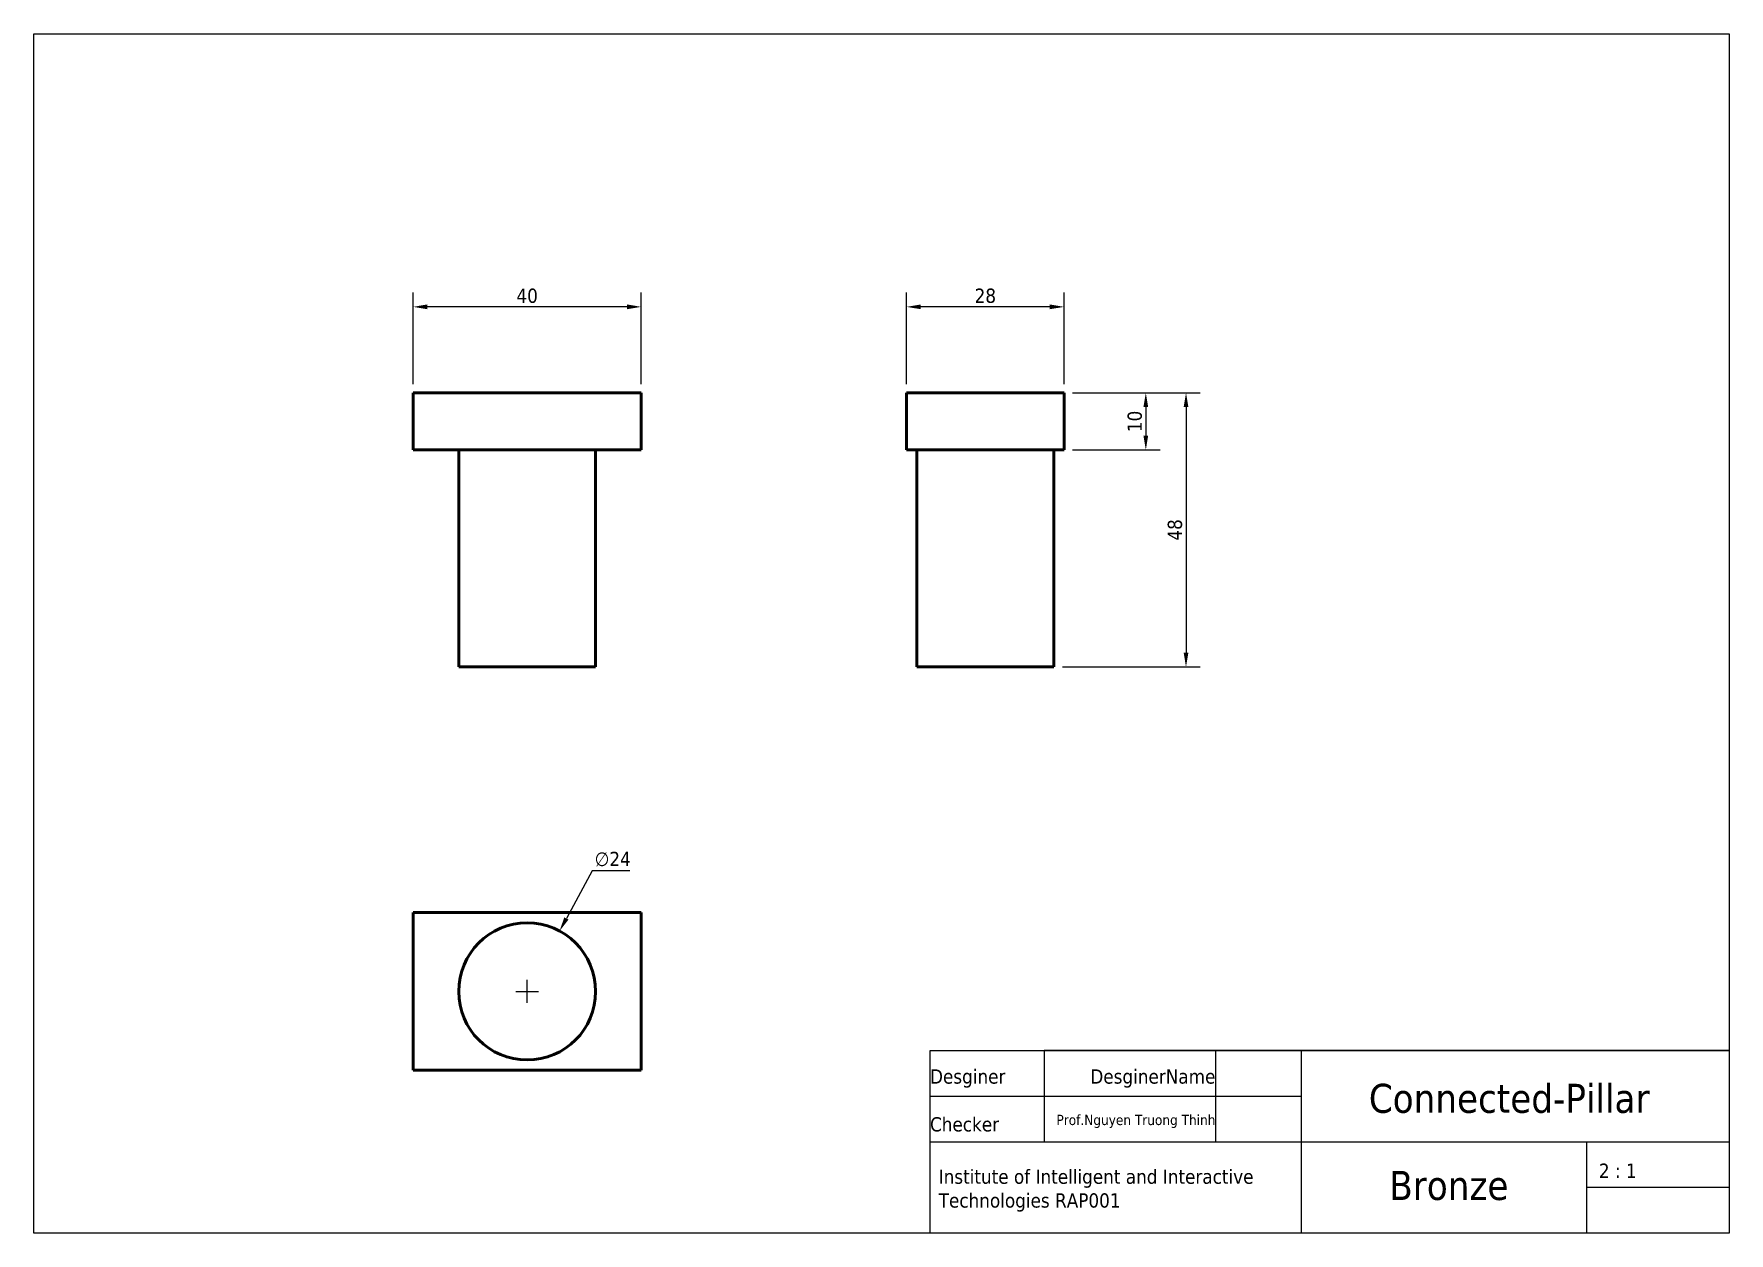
# Model space of a CAD drawing. Header units: millimetres. Extents: x -41 to 256, y -52 to 158.
import ezdxf

# ---------------------------------------------------------------- set-up
doc = ezdxf.new("R2010")
doc.units = ezdxf.units.MM
doc.header["$LTSCALE"] = 6.35
doc.layers.add('Visible (ANSI)', color=7, linetype='Continuous', lineweight=50)
doc.styles.add('Note Text (ANSI)', font='tahoma.ttf')
doc.styles.add('Note Text (ISO)', font='tahoma.ttf')
doc.dimstyles.get("Standard").update_dxf_attribs({"dimtxt": 2.5, "dimasz": 2.5, "dimexe": 2.5, "dimexo": 1.5, "dimtad": 1, "dimtoh": 1, "dimdec": 0, "dimzin": 0, "dimdsep": 46, "dimtxsty": 'Note Text (ANSI)', "dimcen": 2, "dimclrd": 256, "dimclre": 256, "dimclrt": 256, "dimadec": 0, "dimazin": 0, "dimtfac": 1, "dimtdec": 0, "dimtofl": 0, "dimtmove": 0, "dimatfit": 3, "dimfxl": 25.4, "dimtolj": 1, "dimtzin": 0, "dimlwd": -1, "dimlwe": -1, "dimarcsym": 0})

# ---------------------------------------------------------------- blocks, each defined once
blk = doc.blocks.new('*D7')
at = {"transparency": 16777216}
for p, q in [((25.85, 96.67), (25.85, 112.73)), ((63.35, 110.23), (28.35, 110.23)), ((65.85, 96.67), (65.85, 112.73))]:
    blk.add_line(p, q, dxfattribs=at)
for points in [[(28.35, 110.65), (28.35, 109.82), (25.85, 110.23)], [(63.35, 110.65), (63.35, 109.82), (65.85, 110.23)]]:
    blk.add_solid(points, dxfattribs=at)
at = {"layer": 'Defpoints', "color": 0, "transparency": 16777216}
for p in [(25.85, 110.23), (25.85, 95.17), (65.85, 95.17)]:
    blk.add_point(p, dxfattribs=at)
at = {"transparency": 16777216, "insert": (45.85, 112.16), "char_height": 2.5, "attachment_point": 5, "style": 'Note Text (ANSI)'}
blk.add_mtext('\\A1;40', dxfattribs=at)
blk = doc.blocks.new('*D8')
at = {"transparency": 16777216}
for p, q in [((112.32, 96.67), (112.32, 112.73)), ((137.42, 110.23), (114.82, 110.23)), ((139.92, 96.67), (139.92, 112.73))]:
    blk.add_line(p, q, dxfattribs=at)
for points in [[(114.82, 110.65), (114.82, 109.82), (112.32, 110.23)], [(137.42, 110.65), (137.42, 109.82), (139.92, 110.23)]]:
    blk.add_solid(points, dxfattribs=at)
at = {"layer": 'Defpoints', "color": 0, "transparency": 16777216}
for p in [(112.32, 110.23), (112.32, 95.17), (139.92, 95.17)]:
    blk.add_point(p, dxfattribs=at)
at = {"transparency": 16777216, "insert": (126.12, 112.16), "char_height": 2.5, "attachment_point": 5, "style": 'Note Text (ANSI)'}
blk.add_mtext('\\A1;28', dxfattribs=at)
blk = doc.blocks.new('*D9')
at = {"transparency": 16777216}
for p, q in [((141.42, 95.17), (156.74, 95.17)), ((154.24, 92.67), (154.24, 87.67)), ((141.42, 85.17), (156.74, 85.17))]:
    blk.add_line(p, q, dxfattribs=at)
for points in [[(153.82, 92.67), (154.65, 92.67), (154.24, 95.17)], [(153.82, 87.67), (154.65, 87.67), (154.24, 85.17)]]:
    blk.add_solid(points, dxfattribs=at)
at = {"layer": 'Defpoints', "color": 0, "transparency": 16777216}
for p in [(139.92, 95.17), (139.92, 85.17), (154.24, 85.17)]:
    blk.add_point(p, dxfattribs=at)
at = {"transparency": 16777216, "insert": (152.31, 90.17), "char_height": 2.5, "attachment_point": 5, "rotation": 90, "style": 'Note Text (ANSI)'}
blk.add_mtext('\\A1;10', dxfattribs=at)
blk = doc.blocks.new('*D10')
at = {"transparency": 16777216}
for p, q in [((141.42, 95.17), (163.78, 95.17)), ((161.28, 92.67), (161.28, 49.67)), ((139.62, 47.17), (163.78, 47.17))]:
    blk.add_line(p, q, dxfattribs=at)
for points in [[(160.87, 92.67), (161.7, 92.67), (161.28, 95.17)], [(160.87, 49.67), (161.7, 49.67), (161.28, 47.17)]]:
    blk.add_solid(points, dxfattribs=at)
at = {"layer": 'Defpoints', "color": 0, "transparency": 16777216}
for p in [(139.92, 95.17), (138.12, 47.17), (161.28, 47.17)]:
    blk.add_point(p, dxfattribs=at)
at = {"transparency": 16777216, "insert": (159.35, 71.17), "char_height": 2.5, "attachment_point": 5, "rotation": 90, "style": 'Note Text (ANSI)'}
blk.add_mtext('\\A1;48', dxfattribs=at)
blk = doc.blocks.new('*D11')
at = {"transparency": 16777216}
for p, q in [((57.22, 11.48), (52.72, 3.12)), ((63.83, 11.48), (57.22, 11.48)), ((45.85, -11.65), (45.85, -7.65)), ((43.85, -9.65), (47.85, -9.65))]:
    blk.add_line(p, q, dxfattribs=at)
blk.add_solid([(52.35, 3.32), (53.08, 2.92), (51.53, 0.92)], dxfattribs=at)
at = {"layer": 'Defpoints', "color": 0, "transparency": 16777216}
for p in [(51.53, 0.92), (40.16, -20.22)]:
    blk.add_point(p, dxfattribs=at)
at = {"transparency": 16777216, "insert": (60.84, 13.53), "char_height": 2.5, "attachment_point": 5, "style": 'Note Text (ANSI)'}
blk.add_mtext('\\A1;∅24', dxfattribs=at)

msp = doc.modelspace()

# ---------------------------------------------------------------- linework, layer by layer
for p, q in [((116.43, -35.97), (116.43, -19.97)), ((166.43, -19.97), (136.43, -19.97)), ((136.43, -19.97), (136.43, -35.97)), ((181.43, -19.97), (166.43, -19.97)), ((166.43, -19.97), (166.43, -35.97)), ((231.43, -19.97), (181.43, -19.97)), ((181.43, -19.97), (181.43, -51.97)), ((256.43, -19.97), (231.43, -19.97)), ((116.43, -27.97), (181.43, -27.97)), ((116.43, -35.97), (256.43, -35.97)), ((231.43, -35.97), (231.43, -51.97)), ((256.43, -35.97), (256.43, -51.97)), ((256.43, -43.97), (231.43, -43.97))]:
    msp.add_line(p, q)
for points in [[(256.43, -51.97), (-40.57, -51.97), (-40.57, 158.03), (256.43, 158.03)], [(256.43, -51.97), (-40.57, -51.97), (-40.57, 158.03), (256.43, 158.03)], [(256.43, -51.97), (116.43, -51.97), (116.43, -19.97), (256.43, -19.97)], [(256.43, -51.97), (116.43, -51.97), (116.43, -19.97), (256.43, -19.97)]]:
    msp.add_lwpolyline(points, close=True)
at = {"layer": 'Visible (ANSI)'}
for p, q in [((65.85, 95.17), (25.85, 95.17)), ((25.85, 95.17), (25.85, 85.17)), ((65.85, 85.17), (65.85, 95.17)), ((139.92, 95.17), (112.32, 95.17)), ((112.32, 85.17), (112.32, 95.17)), ((139.92, 85.17), (139.92, 95.17)), ((25.85, 85.17), (65.85, 85.17)), ((33.85, 47.17), (33.85, 85.17)), ((57.85, 47.17), (57.85, 85.17)), ((139.92, 85.17), (112.32, 85.17)), ((114.12, 47.17), (114.12, 85.17)), ((138.12, 47.17), (138.12, 85.17)), ((33.85, 47.17), (57.85, 47.17)), ((114.12, 47.17), (138.12, 47.17)), ((25.85, 4.15), (65.85, 4.15)), ((25.85, -23.45), (25.85, 4.15)), ((65.85, -23.45), (65.85, 4.15)), ((25.85, -23.45), (65.85, -23.45))]:
    msp.add_line(p, q, dxfattribs=at)
msp.add_circle((45.85, -9.65), 12, dxfattribs=at)

# ---------------------------------------------------------------- texts
at = {"style": 'Note Text (ISO)'}
for s, width, gutter_width, heights, insert, char_height, attachment_point in [('Desginer', 20, 25.4, [0], (116.43, -23.3), 2.5, 1), ('DesginerName', 19.9426, 25.4, [3.33], (166.43, -23.3), 2.5, 3), ('Connected-Pillar', 22.8938, 0, [3.33], (242.49, -25.83), 5.08, 3), ('Checker', 20, 25.4, [0], (116.43, -34.22), 2.5, 7), ('Prof.Nguyen Truong Thinh', 32.5323, 25.4, [2.67], (166.43, -33.57), 1.8, 9), ('Institute of Intelligent and Interactive Technologies RAP001', 65, 25.4, [0], (117.95, -40.84), 2.5, 1), ('Bronze', 19.9426, 25.4, [3.33], (217.77, -41.09), 5.08, 3), ('2 : 1', 20, 25.4, [0], (233.62, -42.3), 2.5, 7)]:
    msp.add_mtext_dynamic_manual_height_columns(s, width=width, gutter_width=gutter_width, heights=heights, dxfattribs=dict(at, insert=insert, char_height=char_height, attachment_point=attachment_point))

# ---------------------------------------------------------------- dimensions: what is measured, and where the dimension line sits
for base, p1, p2, picture, middle in [((25.85, 110.23), (65.85, 95.17), (25.85, 95.17), '*D7', (45.85, 112.16)), ((112.32, 110.23), (139.92, 95.17), (112.32, 95.17), '*D8', (126.12, 112.16))]:
    dim = msp.add_linear_dim(base=base, p1=p1, p2=p2, dimstyle='Standard')
    dim.commit()
    dim.dimension.update_dxf_attribs({"geometry": picture, "text_midpoint": middle})
for base, p2, picture, middle in [((161.28, 47.17), (138.12, 47.17), '*D10', (159.35, 71.17)), ((154.24, 85.17), (139.92, 85.17), '*D9', (152.31, 90.17))]:
    dim = msp.add_linear_dim(base=base, p1=(139.92, 95.17), p2=p2, angle=90, dimstyle='Standard')
    dim.commit()
    dim.dimension.update_dxf_attribs({"geometry": picture, "text_midpoint": middle})
dim = msp.add_diameter_dim_2p(p1=(40.16, -20.22), p2=(51.53, 0.92), dimstyle='Standard')
dim.commit()
dim.dimension.update_dxf_attribs({"geometry": '*D11', "text_midpoint": (60.84, 11.48), "dimtype": 163})

doc.saveas('drawing.dxf')
